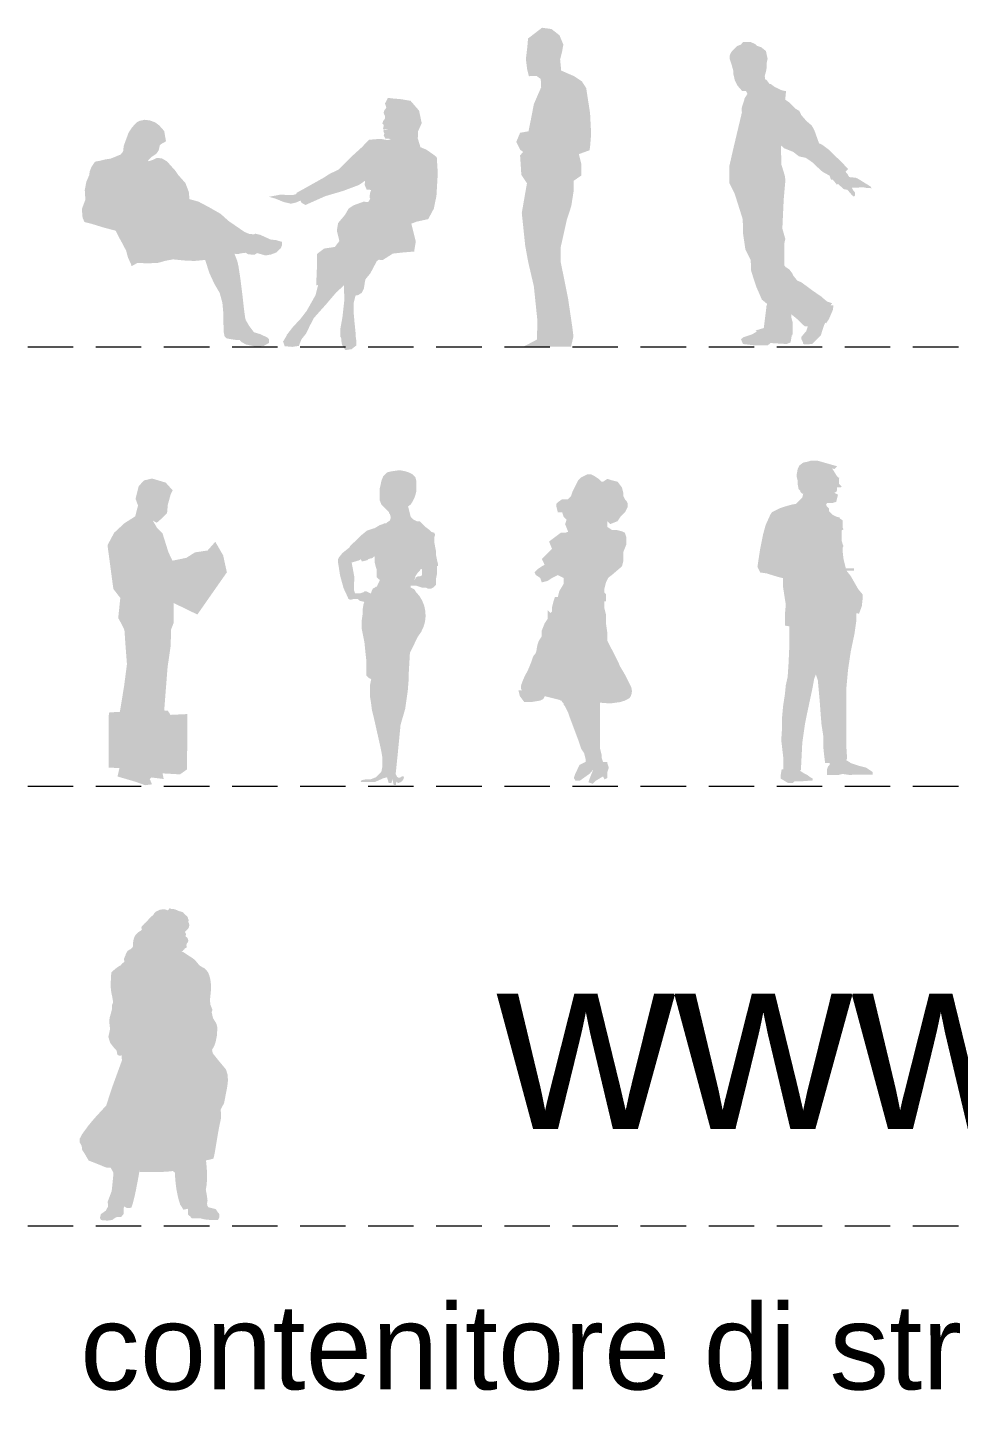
# Model space of a CAD drawing. Header units: millimetres. Extents: x 236 to 248.7, y 149.2 to 166.6.
# Drawn here: x 235.96 to 241.08, y 149.18 to 156.82 of the extents above; entities that cross this region are included whole.
import ezdxf

# ---------------------------------------------------------------- set-up
doc = ezdxf.new("R2010")
doc.units = ezdxf.units.MM
doc.linetypes.add('TRATTEGGIATA2', pattern=[0.375, 0.25, -0.125])
doc.layers.add('FIGURE_PERSONE', color=252, linetype='Continuous', lineweight=0)
doc.styles.get("Standard").update_dxf_attribs({"font": 'ARIAL.TTF'})

msp = doc.modelspace()

# ---------------------------------------------------------------- hatches: boundary and pattern name
at = {"layer": 'FIGURE_PERSONE', "linetype": 'Continuous'}
for points in [[(238.7137, 156.2542), (238.7266, 156.3169), (238.7433, 156.4035), (238.7836, 156.4972), (238.7812, 156.5422), (238.7587, 156.5588), (238.716, 156.5577), (238.7065, 156.5944), (238.6994, 156.6525), (238.7077, 156.7213), (238.7112, 156.7652), (238.7883, 156.8245), (238.8405, 156.8174), (238.8844, 156.783), (238.9057, 156.732), (238.8986, 156.6917), (238.8879, 156.6502), (238.8939, 156.5885), (238.965, 156.5577), (239.0077, 156.5292), (239.0314, 156.4924), (239.0528, 156.3549), (239.0587, 156.241), (239.054, 156.1805), (239.0504, 156.1497), (238.9911, 156.1284), (239.004, 156.0775), (239.004, 156.0102), (238.9619, 155.9808), (238.9619, 155.9219), (238.9493, 155.8419), (238.9253, 155.7684), (238.8915, 155.6172), (238.8903, 155.5389), (238.9318, 155.3326), (238.9543, 155.1808), (238.9615, 155.1251), (238.9481, 155.0677), (238.6862, 155.0677), (238.761, 155.1073), (238.7622, 155.2176), (238.7433, 155.4002), (238.7124, 155.533), (238.6958, 155.6231), (238.6768, 155.8046), (238.7053, 155.9681), (238.6745, 156.0145), (238.6674, 156.1212), (238.6842, 156.1406), (238.6674, 156.1532), (238.6464, 156.1953), (238.6674, 156.2458)], [(240.4616, 153.8461), (240.4615, 153.8466), (240.506, 153.8475), (240.507, 153.8337), (240.4656, 153.8332), (240.4887, 153.8038), (240.529, 153.7331), (240.5542, 153.7029), (240.5542, 153.6827), (240.5492, 153.6373), (240.5341, 153.597), (240.519, 153.6), (240.519, 153.5566), (240.5089, 153.486), (240.4887, 153.3902), (240.4736, 153.2893), (240.4635, 153.1783), (240.4635, 152.8757), (240.4686, 152.795), (240.4634, 152.7935), (240.4635, 152.79), (240.4815, 152.7797), (240.4865, 152.7746), (240.5319, 152.7595), (240.5722, 152.7494), (240.6097, 152.7244), (240.6097, 152.7143), (240.6096, 152.7105), (240.4786, 152.7093), (240.4434, 152.7143), (240.4232, 152.7093), (240.3577, 152.7093), (240.3577, 152.7395), (240.3627, 152.7547), (240.3728, 152.7648), (240.3728, 152.7748), (240.3476, 152.7748), (240.3426, 152.8102), (240.3375, 152.8606), (240.3375, 152.9211), (240.3274, 152.9867), (240.3224, 153.0472), (240.3174, 153.1178), (240.3073, 153.2288), (240.2963, 153.2618), (240.2871, 153.2389), (240.277, 153.1834), (240.2468, 153.0422), (240.2367, 152.9917), (240.2216, 152.8858), (240.2138, 152.734), (240.2062, 152.7328), (240.2138, 152.729), (240.2289, 152.7189), (240.249, 152.7088), (240.2692, 152.6937), (240.2793, 152.6886), (240.2793, 152.6785), (240.2138, 152.6735), (240.1785, 152.6735), (240.1695, 152.6637), (240.1443, 152.6637), (240.1029, 152.6886), (240.1029, 152.7088), (240.1079, 152.7391), (240.118, 152.7391), (240.118, 152.7945), (240.1057, 152.9009), (240.1107, 152.9766), (240.1107, 153.0321), (240.1158, 153.0876), (240.1258, 153.1531), (240.1309, 153.2036), (240.141, 153.2489), (240.146, 153.3246), (240.151, 153.4356), (240.151, 153.5272), (240.1258, 153.5314), (240.1258, 153.5919), (240.1309, 153.6474), (240.1258, 153.6777), (240.1158, 153.7432), (240.1158, 153.7924), (240.0906, 153.7987), (240.025, 153.8189), (239.9898, 153.8239), (239.9746, 153.8542), (239.9797, 153.8895), (239.9898, 153.9551), (240.0049, 154.0307), (240.02, 154.0862), (240.0452, 154.1417), (240.0553, 154.1568), (240.0956, 154.177), (240.1258, 154.1871), (240.1611, 154.1972), (240.1863, 154.2022), (240.2216, 154.2375), (240.2266, 154.2577), (240.2216, 154.2577), (240.2115, 154.2678), (240.2115, 154.2728), (240.2014, 154.2829), (240.1964, 154.3081), (240.1964, 154.3283), (240.1914, 154.3485), (240.1914, 154.3686), (240.1964, 154.3939), (240.2065, 154.414), (240.2266, 154.4292), (240.2518, 154.4342), (240.267, 154.4393), (240.3073, 154.4393), (240.4131, 154.409), (240.398, 154.3939), (240.3853, 154.3981), (240.4131, 154.3535), (240.4204, 154.3462), (240.426, 154.3462), (240.4232, 154.3393), (240.4232, 154.3132), (240.4383, 154.298), (240.4333, 154.293), (240.4131, 154.293), (240.4131, 154.2779), (240.4081, 154.2678), (240.398, 154.2627), (240.4182, 154.2526), (240.4081, 154.2123), (240.3879, 154.2072), (240.3577, 154.2072), (240.3526, 154.1972), (240.3577, 154.1871), (240.3678, 154.177), (240.3678, 154.1618), (240.3879, 154.1417), (240.4081, 154.1316), (240.4282, 154.1265), (240.4282, 154.1215), (240.4434, 154.1114), (240.4434, 154.0711), (240.4484, 154.061), (240.4383, 154.0559), (240.4383, 154.0005), (240.4434, 153.9803), (240.4484, 153.9702), (240.4434, 153.9601), (240.4434, 153.945), (240.4484, 153.8996)], [(237.0322, 153.9184), (237.0528, 153.8251), (236.8902, 153.5924), (236.7591, 153.6562), (236.7591, 153.5451), (236.7454, 153.5094), (236.7433, 153.4195), (236.7262, 153.3022), (236.7076, 153.0641), (236.7282, 153.062), (236.7424, 153.0397), (236.8353, 153.0442), (236.8335, 152.7395), (236.7948, 152.712), (236.6987, 152.7175), (236.7049, 152.6866), (236.6376, 152.6949), (236.628, 152.6866), (236.6404, 152.6571), (236.6027, 152.6523), (236.5526, 152.6702), (236.5183, 152.6805), (236.4503, 152.7004), (236.4613, 152.7463), (236.4018, 152.7496), (236.4018, 153.0329), (236.4052, 153.0532), (236.4634, 153.0565), (236.4867, 153.1972), (236.5025, 153.3193), (236.4936, 153.4353), (236.4887, 153.5067), (236.4723, 153.541), (236.4544, 153.5732), (236.4659, 153.6839), (236.4277, 153.7331), (236.3954, 153.974), (236.4318, 154.0426), (236.4887, 154.0954), (236.5361, 154.1256), (236.5481, 154.1338), (236.5635, 154.1929), (236.5498, 154.2299), (236.567, 154.2992), (236.5958, 154.3308), (236.6404, 154.3418), (236.7159, 154.3191), (236.7543, 154.2766), (236.744, 154.2567), (236.7275, 154.197), (236.7234, 154.1517), (236.696, 154.1236), (236.6665, 154.0975), (236.6445, 154.1105), (236.6672, 154.0714), (236.698, 154.0405), (236.731, 153.9355), (236.7529, 153.8889), (236.8298, 153.9047), (236.8771, 153.9348), (236.9464, 153.9451), (236.989, 153.9932)], [(238.9315, 153.0542), (238.9154, 153.0864), (238.9074, 153.0944), (238.9074, 153.1024), (238.8994, 153.1105), (238.8959, 153.1174), (238.8946, 153.1178), (238.8933, 153.1182), (238.891, 153.119), (238.8889, 153.1201), (238.8871, 153.1216), (238.803, 153.1426), (238.795, 153.1265), (238.7789, 153.1185), (238.7307, 153.1105), (238.6906, 153.1105), (238.6665, 153.1426), (238.6585, 153.1747), (238.6826, 153.1747), (238.681, 153.1749), (238.6796, 153.1752), (238.6782, 153.1759), (238.6769, 153.1767), (238.6757, 153.1777), (238.6748, 153.179), (238.6741, 153.1803), (238.6736, 153.1818), (238.6723, 153.1901), (238.6726, 153.1986), (238.6745, 153.2069), (238.6784, 153.2179), (238.6826, 153.2289), (238.6864, 153.238), (238.6906, 153.2471), (238.6987, 153.2633), (238.707, 153.2794), (238.711, 153.2873), (238.7147, 153.2953), (238.7181, 153.3033), (238.7214, 153.3115), (238.7262, 153.3234), (238.7307, 153.3355), (238.7328, 153.3411), (238.7346, 153.3469), (238.7366, 153.3533), (238.7388, 153.3596), (238.7408, 153.364), (238.7435, 153.368), (238.7501, 153.3752), (238.7528, 153.3792), (238.7548, 153.3837), (238.7569, 153.3907), (238.7582, 153.3978), (238.7601, 153.4109), (238.7629, 153.4238), (238.7641, 153.4285), (238.7656, 153.4332), (238.7682, 153.4406), (238.7709, 153.4479), (238.787, 153.4721), (238.787, 153.5042), (238.803, 153.5444), (238.8191, 153.5685), (238.8191, 153.6167), (238.8351, 153.6006), (238.8432, 153.6087), (238.8432, 153.6328), (238.8512, 153.6649), (238.8592, 153.689), (238.8753, 153.689), (238.8833, 153.7212), (238.9074, 153.7613), (238.9074, 153.7935), (238.8753, 153.8095), (238.8432, 153.7935), (238.8191, 153.7774), (238.787, 153.7694), (238.7789, 153.7935), (238.7548, 153.8095), (238.7468, 153.8256), (238.7629, 153.8417), (238.787, 153.8578), (238.803, 153.8658), (238.787, 153.8979), (238.8432, 153.9542), (238.8271, 153.9944), (238.8914, 154.0426), (238.9189, 154.0437), (238.9324, 154.0482), (238.9154, 154.0908), (238.9235, 154.1149), (238.9074, 154.131), (238.8994, 154.1551), (238.8753, 154.1551), (238.8673, 154.1872), (238.8673, 154.2033), (238.8753, 154.2113), (238.8994, 154.2274), (238.9315, 154.2274), (238.9476, 154.2435), (238.9556, 154.2676), (238.9877, 154.3319), (239.0038, 154.3479), (239.0359, 154.364), (239.06, 154.364), (239.076, 154.356), (239.1001, 154.3399), (239.1162, 154.3238), (239.1242, 154.3238), (239.1483, 154.3399), (239.1724, 154.3319), (239.2045, 154.3238), (239.2286, 154.2917), (239.2367, 154.2595), (239.2367, 154.2435), (239.2447, 154.2274), (239.2527, 154.2194), (239.2607, 154.2033), (239.2607, 154.1872), (239.2447, 154.1551), (239.2206, 154.131), (239.2045, 154.1069), (239.1644, 154.0908), (239.1483, 154.1069), (239.1483, 154.0747), (239.1724, 154.0586), (239.1965, 154.0586), (239.2286, 154.0506), (239.2447, 154.0426), (239.2527, 154.0185), (239.2527, 153.9783), (239.2367, 153.9381), (239.2367, 153.8899), (239.2286, 153.8578), (239.1724, 153.8095), (239.1531, 153.7951), (239.1403, 153.7694), (239.1323, 153.7372), (239.1323, 153.7131), (239.1403, 153.7051), (239.1403, 153.6649), (239.1323, 153.6649), (239.1323, 153.6247), (239.1403, 153.5926), (239.1403, 153.5444), (239.1483, 153.4881), (239.1483, 153.4479), (239.2113, 153.3238), (239.2118, 153.3216), (239.2126, 153.3194), (239.217, 153.309), (239.2225, 153.2992), (239.2381, 153.2734), (239.2527, 153.2471), (239.2768, 153.1988), (239.2803, 153.1897), (239.2825, 153.1801), (239.2832, 153.1703), (239.2825, 153.1608), (239.2803, 153.1515), (239.2768, 153.1426), (239.2731, 153.1366), (239.2683, 153.1315), (239.2625, 153.1274), (239.2421, 153.1175), (239.2206, 153.1105), (239.1646, 153.1026), (239.1082, 153.1068), (239.1082, 152.8533), (239.1162, 152.8212), (239.1162, 152.8051), (239.1242, 152.781), (239.1483, 152.781), (239.1483, 152.773), (239.1564, 152.7489), (239.1483, 152.7248), (239.1483, 152.6926), (239.1323, 152.6846), (239.1242, 152.7006), (239.0841, 152.6765), (239.068, 152.6605), (239.0439, 152.6685), (239.052, 152.6926), (239.0705, 152.739), (239.052, 152.7167), (238.9957, 152.6765), (238.9717, 152.6765), (238.9636, 152.6926), (238.9717, 152.7167), (238.9957, 152.7649), (239.0279, 152.781), (239.0279, 152.7971), (239.0198, 152.8292), (239.0038, 152.8533), (238.9877, 152.9015), (238.9395, 153.0301)]]:
    msp.add_hatch(color=252, dxfattribs=at).paths.add_polyline_path(points, flags=0)
for points in [[(240.2741, 156.2855), (240.2449, 156.3105), (240.2158, 156.3438), (240.2054, 156.3667), (240.1866, 156.3771), (240.1512, 156.4125), (240.1274, 156.4283), (240.1321, 156.4751), (240.1095, 156.4796), (240.0712, 156.4976), (240.0554, 156.5089), (240.0463, 156.5157), (240.042, 156.5139), (240.0238, 156.5382), (240.0181, 156.5382), (240.017, 156.5427), (240.0147, 156.5585), (240.0238, 156.5923), (240.026, 156.6126), (240.026, 156.6329), (240.0305, 156.6532), (240.0215, 156.696), (239.9967, 156.7163), (239.9719, 156.7253), (239.9679, 156.7297), (239.9628, 156.7344), (239.938, 156.7456), (239.8951, 156.7456), (239.8838, 156.7321), (239.8613, 156.7231), (239.8342, 156.696), (239.8229, 156.6757), (239.8206, 156.6554), (239.8342, 156.6149), (239.8412, 156.5887), (239.8412, 156.5713), (239.8508, 156.5328), (239.8643, 156.5058), (239.8798, 156.4884), (239.8894, 156.4769), (239.9106, 156.4769), (239.9164, 156.4672), (239.9192, 156.4603), (239.9029, 156.4339), (239.9033, 156.431), (239.8913, 156.3934), (239.8875, 156.3818), (239.8889, 156.3576), (239.841, 156.1555), (239.8195, 156.0609), (239.8195, 155.9707), (239.8483, 155.9132), (239.8922, 155.7743), (239.8948, 155.7397), (239.8948, 155.6945), (239.9081, 155.604), (239.9374, 155.5455), (239.9401, 155.4843), (239.9667, 155.4018), (239.9987, 155.3273), (240.028, 155.3033), (240.0227, 155.2874), (240.0227, 155.2767), (240.0094, 155.1703), (239.9641, 155.157), (239.971, 155.151), (239.9454, 155.1357), (239.8975, 155.1197), (239.8842, 155.1091), (239.8895, 155.0958), (239.8948, 155.0825), (239.9641, 155.0745), (240.0307, 155.0745), (240.0466, 155.0878), (240.1345, 155.0825), (240.1559, 155.0904), (240.1585, 155.0984), (240.1636, 155.1313), (240.1665, 155.1304), (240.1692, 155.1437), (240.1692, 155.1995), (240.1612, 155.2288), (240.1612, 155.2459), (240.1926, 155.2206), (240.2345, 155.1802), (240.252, 155.179), (240.2438, 155.1543), (240.2171, 155.1224), (240.2171, 155.1091), (240.2251, 155.0931), (240.2251, 155.0851), (240.2331, 155.0798), (240.2757, 155.0825), (240.3237, 155.1304), (240.3396, 155.1809), (240.3476, 155.1995), (240.353, 155.1969), (240.3689, 155.2208), (240.3903, 155.2714), (240.3929, 155.2953), (240.3766, 155.2953), (240.3858, 155.3074), (240.3588, 155.3163), (240.3348, 155.3358), (240.332, 155.3384), (240.3274, 155.3433), (240.2809, 155.3747), (240.2165, 155.4226), (240.1941, 155.4315), (240.1701, 155.4615), (240.1686, 155.469), (240.1491, 155.4944), (240.1297, 155.5064), (240.1222, 155.5168), (240.1222, 155.6353), (240.1282, 155.6612), (240.1117, 155.7181), (240.1192, 155.8782), (240.1287, 155.9866), (240.1248, 156.0117), (240.1065, 156.0711), (240.1038, 156.1765), (240.1229, 156.1601), (240.1711, 156.1409), (240.2039, 156.1158), (240.2406, 156.1081), (240.2773, 156.083), (240.3139, 156.0483), (240.3332, 156.031), (240.3718, 156.0098), (240.3795, 155.9886), (240.3889, 155.9886), (240.4116, 155.9608), (240.4187, 155.9643), (240.4491, 155.9358), (240.4699, 155.9317), (240.4804, 155.9199), (240.495, 155.9026), (240.506, 155.8944), (240.5124, 155.9008), (240.5124, 155.9145), (240.5116, 155.9175), (240.5012, 155.9295), (240.4973, 155.939), (240.4945, 155.9427), (240.5566, 155.9456), (240.5762, 155.9421), (240.5908, 155.9421), (240.6033, 155.94), (240.597, 155.9504), (240.5262, 155.9941), (240.5158, 155.9983), (240.4798, 156.0019), (240.4699, 156.0191), (240.4595, 156.0316), (240.4741, 156.0461), (240.4408, 156.0815), (240.3658, 156.1544), (240.3324, 156.1793), (240.3137, 156.1881), (240.2887, 156.2584)], [(237.7377, 156.1134), (237.7955, 156.1658), (237.8352, 156.2073), (237.8983, 156.2127), (237.938, 156.2055), (237.9562, 156.2104), (237.9471, 156.2127), (237.9254, 156.2127), (237.9164, 156.2325), (237.92, 156.2416), (237.9164, 156.2506), (237.9146, 156.256), (237.9164, 156.2614), (237.929, 156.2614), (237.9416, 156.2614), (237.9272, 156.265), (237.9157, 156.2631), (237.9128, 156.2704), (237.9164, 156.2849), (237.9164, 156.2903), (237.9092, 156.2975), (237.9128, 156.3101), (237.9236, 156.3246), (237.9236, 156.3372), (237.9157, 156.3555), (237.92, 156.3697), (237.9309, 156.3838), (237.9236, 156.4076), (237.9398, 156.4383), (237.9687, 156.4347), (238.012, 156.431), (238.0644, 156.422), (238.1113, 156.3679), (238.1257, 156.2993), (238.1059, 156.2542), (238.1041, 156.2145), (238.1188, 156.1667), (238.151, 156.1531), (238.1853, 156.1297), (238.2087, 156.1116), (238.2142, 156.0232), (238.2069, 155.8987), (238.1925, 155.8283), (238.1799, 155.8048), (238.1618, 155.7705), (238.0968, 155.7561), (238.0684, 155.7453), (238.0932, 155.6478), (238.0842, 155.5919), (238.021, 155.5865), (237.9668, 155.5806), (237.911, 155.5449), (237.8883, 155.5465), (237.8783, 155.5389), (237.8424, 155.471), (237.8154, 155.4382), (237.8135, 155.4276), (237.8071, 155.3878), (237.7955, 155.3645), (237.7756, 155.3518), (237.7616, 155.3498), (237.7503, 155.3049), (237.7503, 155.2616), (237.7558, 155.2003), (237.7612, 155.1479), (237.763, 155.119), (237.7666, 155.092), (237.7648, 155.0739), (237.7395, 155.0541), (237.7052, 155.0487), (237.6872, 155.0775), (237.6836, 155.0974), (237.6819, 155.1171), (237.6782, 155.1208), (237.6782, 155.1696), (237.689, 155.2291), (237.6998, 155.3266), (237.6971, 155.405), (237.6547, 155.3663), (237.6024, 155.3049), (237.5302, 155.2237), (237.5103, 155.184), (237.4869, 155.1371), (237.4636, 155.1086), (237.449, 155.0721), (237.4129, 155.0667), (237.3714, 155.0703), (237.3623, 155.0956), (237.3819, 155.1288), (237.3804, 155.1299), (237.4183, 155.1786), (237.4562, 155.2183), (237.4923, 155.2652), (237.541, 155.3518), (237.5552, 155.407), (237.5446, 155.406), (237.5482, 155.4926), (237.55, 155.5792), (237.5879, 155.6081), (237.6475, 155.6171), (237.6723, 155.6497), (237.6583, 155.7074), (237.6655, 155.7489), (237.7034, 155.794), (237.7233, 155.8283), (237.7503, 155.8463), (237.8045, 155.8662), (237.8317, 155.8646), (237.8422, 155.8822), (237.8388, 155.8896), (237.8406, 155.9131), (237.8478, 155.9312), (237.8225, 155.933), (237.8117, 155.9582), (237.8139, 155.9818), (237.7792, 155.9582), (237.6926, 155.9257), (237.5951, 155.8969), (237.4851, 155.8481), (237.4634, 155.8608), (237.4583, 155.8727), (237.4363, 155.8626), (237.4057, 155.8554), (237.3659, 155.8644), (237.3226, 155.8824), (237.2847, 155.8933), (237.3515, 155.9059), (237.3912, 155.9023), (237.4201, 155.9041), (237.4385, 155.9096), (237.4327, 155.9131), (237.4724, 155.9348), (237.5879, 155.9997), (237.6186, 156.0196), (237.6673, 156.043)], [(236.2702, 155.9317), (236.274, 155.9493), (236.2785, 155.9754), (236.2952, 156.0135), (236.2971, 156.0329), (236.3076, 156.0583), (236.3261, 156.0866), (236.351, 156.0913), (236.382, 156.099), (236.413, 156.1036), (236.4678, 156.1262), (236.4813, 156.1431), (236.4851, 156.1746), (236.5112, 156.246), (236.5296, 156.2738), (236.5443, 156.2913), (236.5567, 156.3037), (236.573, 156.3117), (236.5997, 156.3175), (236.6301, 156.3136), (236.6579, 156.3031), (236.6808, 156.2859), (236.7079, 156.2554), (236.7131, 156.2238), (236.7177, 156.1989), (236.694, 156.1857), (236.6842, 156.1785), (236.6811, 156.1664), (236.6773, 156.1494), (236.6644, 156.1307), (236.6357, 156.1109), (236.618, 156.0935), (236.6234, 156.0892), (236.6502, 156.0987), (236.6673, 156.1076), (236.6952, 156.105), (236.7236, 156.0878), (236.7518, 156.056), (236.7663, 156.0407), (236.7837, 156.0151), (236.8246, 155.9687), (236.843, 155.9206), (236.8469, 155.8805), (236.8966, 155.8667), (236.9558, 155.8353), (237.018, 155.7997), (237.0626, 155.7599), (237.1079, 155.7286), (237.1501, 155.6997), (237.1749, 155.6892), (237.201, 155.6866), (237.2101, 155.6901), (237.2362, 155.6839), (237.2694, 155.669), (237.2936, 155.6579), (237.3239, 155.6546), (237.356, 155.6453), (237.3571, 155.6277), (237.3491, 155.6095), (237.324, 155.5861), (237.2954, 155.5754), (237.2656, 155.5702), (237.219, 155.5833), (237.205, 155.5743), (237.1716, 155.5763), (237.1553, 155.585), (237.1316, 155.5821), (237.1128, 155.5774), (237.0946, 155.58), (237.1106, 155.538), (237.1171, 155.5082), (237.1269, 155.4438), (237.1383, 155.3533), (237.1474, 155.2725), (237.1531, 155.2288), (237.1566, 155.2142), (237.177, 155.1801), (237.2022, 155.1471), (237.2355, 155.1371), (237.2754, 155.1186), (237.2845, 155.1094), (237.2843, 155.0882), (237.2557, 155.072), (237.2156, 155.0675), (237.1568, 155.0801), (237.1308, 155.0949), (237.1236, 155.1046), (237.1036, 155.1048), (237.0781, 155.1086), (237.0509, 155.1137), (237.04, 155.1241), (237.036, 155.1454), (237.0344, 155.1812), (237.0334, 155.2103), (237.0332, 155.2522), (237.0281, 155.3093), (237.0134, 155.3634), (236.9829, 155.4158), (236.9566, 155.4731), (236.9448, 155.5096), (236.9329, 155.5455), (236.8734, 155.5399), (236.8164, 155.5427), (236.7569, 155.5487), (236.715, 155.5411), (236.6731, 155.5293), (236.6124, 155.5267), (236.5614, 155.5296), (236.5276, 155.5111), (236.5261, 155.5195), (236.5076, 155.5603), (236.4982, 155.5962), (236.4755, 155.6395), (236.4593, 155.6687), (236.4408, 155.7065), (236.3742, 155.724), (236.3058, 155.7452), (236.2682, 155.7546), (236.2581, 155.7789), (236.2542, 155.8257), (236.2735, 155.8777)], [(236.5714, 150.5225), (236.6262, 150.5214), (236.6594, 150.5214), (236.6847, 150.5219), (236.7097, 150.5229), (236.725, 150.5236), (236.75, 150.5266), (236.7548, 150.5275), (236.7668, 150.518), (236.7679, 150.4923), (236.7688, 150.4805), (236.7709, 150.4578), (236.775, 150.4267), (236.7817, 150.392), (236.7869, 150.3705), (236.7955, 150.3428), (236.8134, 150.3144), (236.8395, 150.3195), (236.8383, 150.3075), (236.8383, 150.2975), (236.8383, 150.2875), (236.8433, 150.2824), (236.8508, 150.2774), (236.8583, 150.2674), (236.8834, 150.2674), (236.9035, 150.2674), (236.9278, 150.2611), (236.9418, 150.2594), (236.9599, 150.2579), (236.9912, 150.2574), (237.0037, 150.2574), (237.0112, 150.2724), (237.0112, 150.29), (237.0012, 150.3025), (236.9912, 150.3175), (236.9511, 150.3275), (236.9461, 150.3351), (236.9436, 150.3476), (236.9463, 150.3663), (236.9424, 150.3931), (236.9368, 150.4252), (236.9409, 150.4475), (236.9433, 150.4785), (236.9437, 150.5042), (236.9428, 150.529), (236.9398, 150.568), (236.9385, 150.5786), (236.9387, 150.5859), (236.9611, 150.5906), (236.9787, 150.5956), (236.9837, 150.6156), (236.9875, 150.6368), (236.9935, 150.672), (237.0009, 150.7175), (237.0099, 150.7686), (237.0203, 150.8171), (237.0192, 150.8667), (237.0371, 150.9006), (237.0425, 150.9276), (237.049, 150.961), (237.0554, 150.9949), (237.0587, 151.0259), (237.0569, 151.0583), (237.0475, 151.087), (237.0073, 151.1355), (236.9979, 151.1471), (236.9756, 151.1749), (236.9711, 151.1944), (236.9837, 151.2169), (236.9912, 151.2395), (236.9987, 151.277), (236.9994, 151.3003), (236.9994, 151.3214), (236.9951, 151.3391), (236.9762, 151.3697), (236.9759, 151.3719), (236.9689, 151.4021), (236.9736, 151.4148), (236.9655, 151.4346), (236.962, 151.4428), (236.9595, 151.4685), (236.9622, 151.4946), (236.964, 151.5118), (236.9662, 151.5386), (236.9636, 151.571), (236.9603, 151.5886), (236.9554, 151.6065), (236.9487, 151.6229), (236.9285, 151.6453), (236.921, 151.6478), (236.901, 151.6603), (236.8909, 151.6729), (236.8751, 151.6915), (236.8546, 151.7059), (236.8387, 151.7157), (236.8207, 151.728), (236.8132, 151.733), (236.8046, 151.7353), (236.8029, 151.7372), (236.8096, 151.7389), (236.8141, 151.7444), (236.8178, 151.7471), (236.8193, 151.7515), (236.8313, 151.7586), (236.8316, 151.7668), (236.8294, 151.7709), (236.8309, 151.7761), (236.8331, 151.7812), (236.8395, 151.7899), (236.84, 151.7983), (236.8374, 151.8078), (236.832, 151.8142), (236.8249, 151.8194), (236.8278, 151.832), (236.8223, 151.8444), (236.8257, 151.8481), (236.8298, 151.8518), (236.8372, 151.8593), (236.841, 151.8641), (236.8443, 151.8712), (236.8458, 151.8813), (236.8451, 151.8869), (236.8424, 151.8955), (236.8398, 151.8994), (236.8436, 151.9104), (236.8408, 151.9115), (236.8384, 151.9208), (236.8342, 151.9305), (236.8245, 151.9369), (236.8197, 151.9428), (236.8117, 151.9518), (236.8011, 151.9559), (236.7871, 151.9598), (236.7723, 151.9663), (236.766, 151.9684), (236.7556, 151.9708), (236.7459, 151.9708), (236.7369, 151.9756), (236.7339, 151.9682), (236.7254, 151.9633), (236.7145, 151.9678), (236.7088, 151.9686), (236.6985, 151.9684), (236.6902, 151.9672), (236.6836, 151.9659), (236.6646, 151.9577), (236.6534, 151.9477), (236.6465, 151.9361), (236.6361, 151.9287), (236.6239, 151.9156), (236.6146, 151.9055), (236.6034, 151.8947), (236.5969, 151.8884), (236.593, 151.8841), (236.5878, 151.8783), (236.5846, 151.8748), (236.5814, 151.8671), (236.5848, 151.8587), (236.5818, 151.8526), (236.5743, 151.8485), (236.562, 151.8403), (236.552, 151.8306), (236.5432, 151.8159), (236.5382, 151.7985), (236.5363, 151.7866), (236.5367, 151.7683), (236.5348, 151.762), (236.5225, 151.7493), (236.5143, 151.7454), (236.5063, 151.7398), (236.4971, 151.7247), (236.4938, 151.7135), (236.4863, 151.6973), (236.4869, 151.688), (236.4889, 151.6792), (236.4759, 151.6702), (236.4684, 151.6605), (236.455, 151.6531), (236.4369, 151.6398), (236.4162, 151.6203), (236.4121, 151.5468), (236.4162, 151.5112), (236.4215, 151.4875), (236.4267, 151.4562), (236.4202, 151.442), (236.42, 151.4189), (236.4127, 151.3902), (236.4067, 151.3706), (236.4054, 151.3451), (236.4095, 151.3097), (236.4043, 151.2843), (236.4, 151.2658), (236.4105, 151.2325), (236.4233, 151.2162), (236.4306, 151.2068), (236.4359, 151.2015), (236.4438, 151.1935), (236.4465, 151.1856), (236.4492, 151.1697), (236.4545, 151.1644), (236.4651, 151.1617), (236.473, 151.1644), (236.4748, 151.1363), (236.4669, 151.1143), (236.4472, 151.0604), (236.4431, 151.0486), (236.4386, 151.0369), (236.4256, 151.0009), (236.4136, 150.9666), (236.401, 150.9271), (236.3886, 150.8885), (236.364, 150.8616), (236.3327, 150.8275), (236.3111, 150.8029), (236.29, 150.7772), (236.2667, 150.7455), (236.2548, 150.7291), (236.2419, 150.7043), (236.2423, 150.6847), (236.2533, 150.6653), (236.2562, 150.6429), (236.269, 150.6237), (236.2802, 150.6044), (236.2915, 150.5852), (236.3396, 150.566), (236.3877, 150.5467), (236.4133, 150.5451), (236.4285, 150.5165), (236.4218, 150.4483), (236.4185, 150.4173), (236.4032, 150.3765), (236.3965, 150.3577), (236.3988, 150.3323), (236.3855, 150.3084), (236.359, 150.2899), (236.3537, 150.2687), (236.359, 150.2581), (236.3696, 150.2554), (236.3974, 150.2542), (236.4226, 150.2581), (236.4359, 150.2687), (236.4492, 150.274), (236.4704, 150.274), (236.4836, 150.2899), (236.4836, 150.3111), (236.4863, 150.3323), (236.5001, 150.3245), (236.519, 150.3236), (236.527, 150.326), (236.5352, 150.35), (236.5434, 150.3827), (236.5477, 150.402), (236.552, 150.4227), (236.5583, 150.4546), (236.5624, 150.4763), (236.5643, 150.4865), (236.5725, 150.5337)]]:
    msp.add_hatch(color=252, dxfattribs=at).paths.add_polyline_path(points)
h = msp.add_hatch(color=252, dxfattribs=at)
h.paths.add_polyline_path([(237.8154, 153.3874), (237.8102, 153.4394), (237.7946, 153.5174), (237.7946, 153.5538), (237.7998, 153.5902), (237.7998, 153.6162), (237.805, 153.6474), (237.8098, 153.6618), (237.7842, 153.6682), (237.7738, 153.6786), (237.753, 153.6786), (237.7323, 153.6734), (237.7219, 153.6786), (237.7193, 153.6864), (237.6956, 153.737), (237.6763, 153.8069), (237.6647, 153.8814), (237.6647, 153.897), (237.6699, 153.9074), (237.6895, 153.9313), (237.7314, 153.9648), (237.7282, 153.9673), (237.7517, 153.989), (237.7943, 154.0302), (237.825, 154.0551), (237.8674, 154.0686), (237.8933, 154.0842), (237.9089, 154.0894), (237.9193, 154.0946), (237.9297, 154.0946), (237.9349, 154.0998), (237.9505, 154.1102), (237.9557, 154.1258), (237.9505, 154.1466), (237.9453, 154.1518), (237.9467, 154.1556), (237.9037, 154.1986), (237.8933, 154.2246), (237.8933, 154.2818), (237.8985, 154.3026), (237.9037, 154.3286), (237.9141, 154.3546), (237.9349, 154.3754), (237.9557, 154.3806), (237.9921, 154.3858), (238.0129, 154.3858), (238.0389, 154.3806), (238.0544, 154.3754), (238.0752, 154.365), (238.0908, 154.3494), (238.096, 154.3286), (238.096, 154.2714), (238.0908, 154.2506), (238.0856, 154.235), (238.0752, 154.2142), (238.0648, 154.1986), (238.0506, 154.1879), (238.0648, 154.131), (238.0804, 154.1154), (238.1012, 154.105), (238.1168, 154.105), (238.148, 154.0738), (238.1688, 154.0582), (238.1792, 154.0478), (238.1948, 154.0426), (238.1999, 154.0322), (238.1948, 154.0166), (238.1948, 153.9906), (238.2051, 153.9386), (238.2051, 153.9178), (238.2103, 153.8918), (238.2155, 153.871), (238.2155, 153.8606), (238.2103, 153.8593), (238.2103, 153.819), (238.2051, 153.793), (238.2051, 153.7566), (238.1896, 153.741), (238.1792, 153.7358), (238.1584, 153.7358), (238.148, 153.741), (238.1272, 153.741), (238.096, 153.7514), (238.0648, 153.7514), (238.0648, 153.741), (238.0856, 153.7306), (238.0931, 153.718), (238.1128, 153.695), (238.1284, 153.6691), (238.1395, 153.6409), (238.1458, 153.6113), (238.1472, 153.5811), (238.1435, 153.551), (238.1349, 153.522), (238.1217, 153.4948), (238.1041, 153.4701), (238.0608, 153.3809), (238.0532, 153.2491), (238.0544, 153.2418), (238.0488, 153.1705), (238.0345, 153.0716), (238.0093, 152.9854), (237.9929, 152.8168), (237.9823, 152.714), (237.9893, 152.6991), (237.9967, 152.6933), (238.0071, 152.6943), (238.0168, 152.7012), (238.0252, 152.7009), (238.0278, 152.6956), (238.0259, 152.6871), (238.0188, 152.6751), (238.0074, 152.668), (237.9939, 152.6634), (237.9916, 152.6692), (237.9857, 152.6715), (237.9833, 152.6539), (237.9713, 152.6539), (237.9648, 152.6849), (237.9588, 152.664), (237.944, 152.664), (237.9349, 152.6957), (237.9141, 152.6905), (237.8674, 152.6697), (237.7894, 152.6697), (237.7946, 152.6801), (237.8206, 152.6853), (237.8466, 152.6853), (237.8726, 152.6957), (237.9037, 152.7269), (237.9089, 152.7529), (237.9089, 152.8049), (237.9037, 152.8361), (237.8985, 152.8621), (237.8622, 153.0234), (237.8518, 153.065), (237.8466, 153.1066), (237.8414, 153.1378), (237.8414, 153.2054), (237.8477, 153.2368), (237.8362, 153.2418), (237.8206, 153.2574), (237.8206, 153.3406)], flags=0)
h.paths.add_polyline_path([(237.7582, 153.7098), (237.753, 153.7254), (237.7542, 153.8024), (237.74, 153.8788), (237.7786, 153.8901), (237.7906, 153.8968), (237.7968, 153.8845), (237.8258, 153.8918), (237.831, 153.897), (237.8466, 153.9022), (237.8518, 153.9022), (237.8674, 153.9146), (237.8674, 153.8762), (237.8726, 153.8554), (237.8778, 153.8398), (237.8778, 153.7982), (237.8882, 153.7878), (237.8933, 153.7843), (237.8933, 153.7774), (237.883, 153.7566), (237.8795, 153.7462), (237.8726, 153.7462), (237.8674, 153.741), (237.857, 153.7358), (237.8518, 153.7254), (237.8466, 153.7098), (237.8448, 153.708), (237.8206, 153.7202), (237.8102, 153.7202), (237.805, 153.715), (237.7894, 153.7098)], flags=0)
h.paths.add_polyline_path([(238.0804, 153.7826), (238.0908, 153.793), (238.0908, 153.8034), (238.1012, 153.819), (238.1168, 153.8346), (238.1156, 153.8394), (238.1272, 153.8432), (238.1272, 153.8086), (238.1168, 153.8034), (238.1064, 153.8034), (238.096, 153.7982), (238.0908, 153.7878)], flags=0)

# ---------------------------------------------------------------- linework, layer by layer
at = {"layer": 'FIGURE_PERSONE', "color": 252, "linetype": 'TRATTEGGIATA2'}
for p, q in [((235.9562, 155.0675), (248.6528, 155.0675)), ((235.9562, 152.6465), (248.6528, 152.6465)), ((235.9562, 150.2256), (248.6528, 150.2256))]:
    msp.add_line(p, q, dxfattribs=at)

# ---------------------------------------------------------------- texts
at = {"layer": 'FIGURE_PERSONE', "attachment_point": 1}
for s, insert, char_height, width in [('www.archweb.it', (238.5406, 151.7283), 0.968927, 11.954401), ("contenitore di strumenti per l'architettura", (236.2449, 149.7941), 0.470267, 11.696494)]:
    msp.add_mtext(s, dxfattribs=dict(at, insert=insert, char_height=char_height, width=width))

doc.saveas('drawing.dxf')
